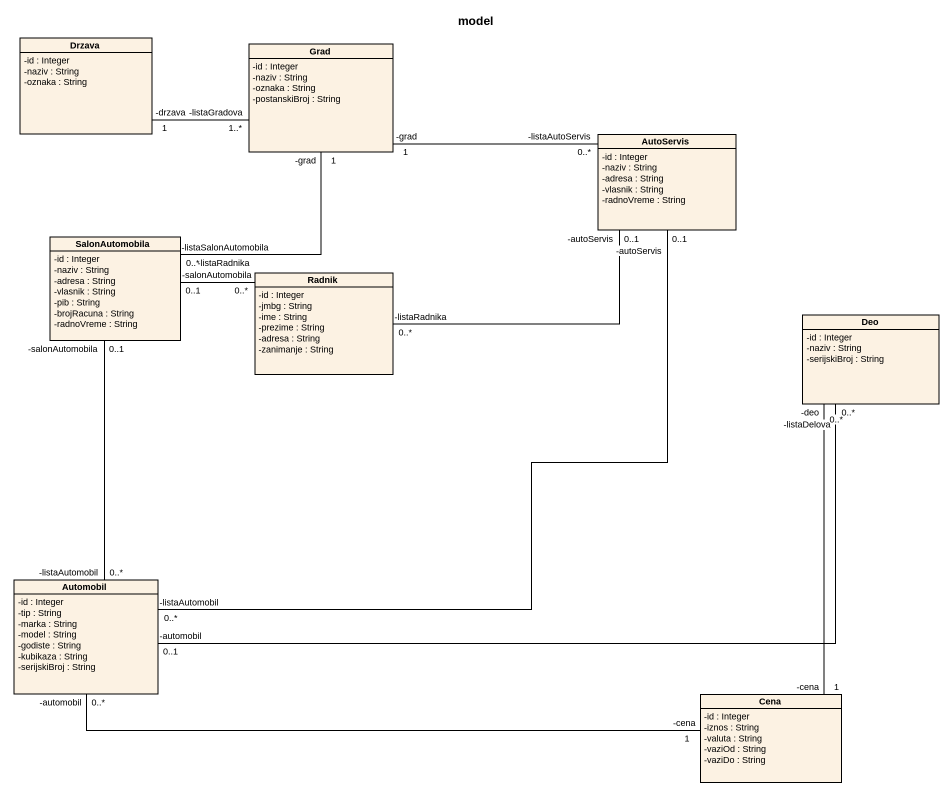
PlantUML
@startuml
title model
hide circle
hide empty members
skinparam classAttributeIconSize 0
class Drzava {
  -id : Integer
  -naziv : String
  -oznaka : String
}
class Grad {
  -id : Integer
  -naziv : String
  -oznaka : String
  -postanskiBroj : String
}
class AutoServis {
  -id : Integer
  -naziv : String
  -adresa : String
  -vlasnik : String
  -radnoVreme : String
}
class SalonAutomobila {
  -id : Integer
  -naziv : String
  -adresa : String
  -vlasnik : String
  -pib : String
  -brojRacuna : String
  -radnoVreme : String
}
class Radnik {
  -id : Integer
  -jmbg : String
  -ime : String
  -prezime : String
  -adresa : String
  -zanimanje : String
}
class Deo {
  -id : Integer
  -naziv : String
  -serijskiBroj : String
}
class Automobil {
  -id : Integer
  -tip : String
  -marka : String
  -model : String
  -godiste : String
  -kubikaza : String
  -serijskiBroj : String
}
class Cena {
  -id : Integer
  -iznos : String
  -valuta : String
  -vaziOd : String
  -vaziDo : String
}
Drzava "-drzava\n1" -right- "-listaGradova\n1..*" Grad
Grad "-grad\n1" -right- "-listaAutoServis\n0..*" AutoServis
Grad "-grad\n1" -- "-listaSalonAutomobila\n0..*" SalonAutomobila
AutoServis "-autoServis\n0..1" -left- "-listaRadnika\n0..*" Radnik
AutoServis "-autoServis\n0..1" -- "-listaAutomobil\n0..*" Automobil
SalonAutomobila "-salonAutomobila\n0..1" -right- "-listaRadnika\n0..*" Radnik
SalonAutomobila "-salonAutomobila\n0..1" -- "-listaAutomobil\n0..*" Automobil
Deo "-deo\n0..*" -- "-cena\n1" Cena
Automobil "-automobil\n0..1" -right- "-listaDelova\n0..*" Deo
Automobil "-automobil\n0..*" -right- "-cena\n1" Cena
@enduml
